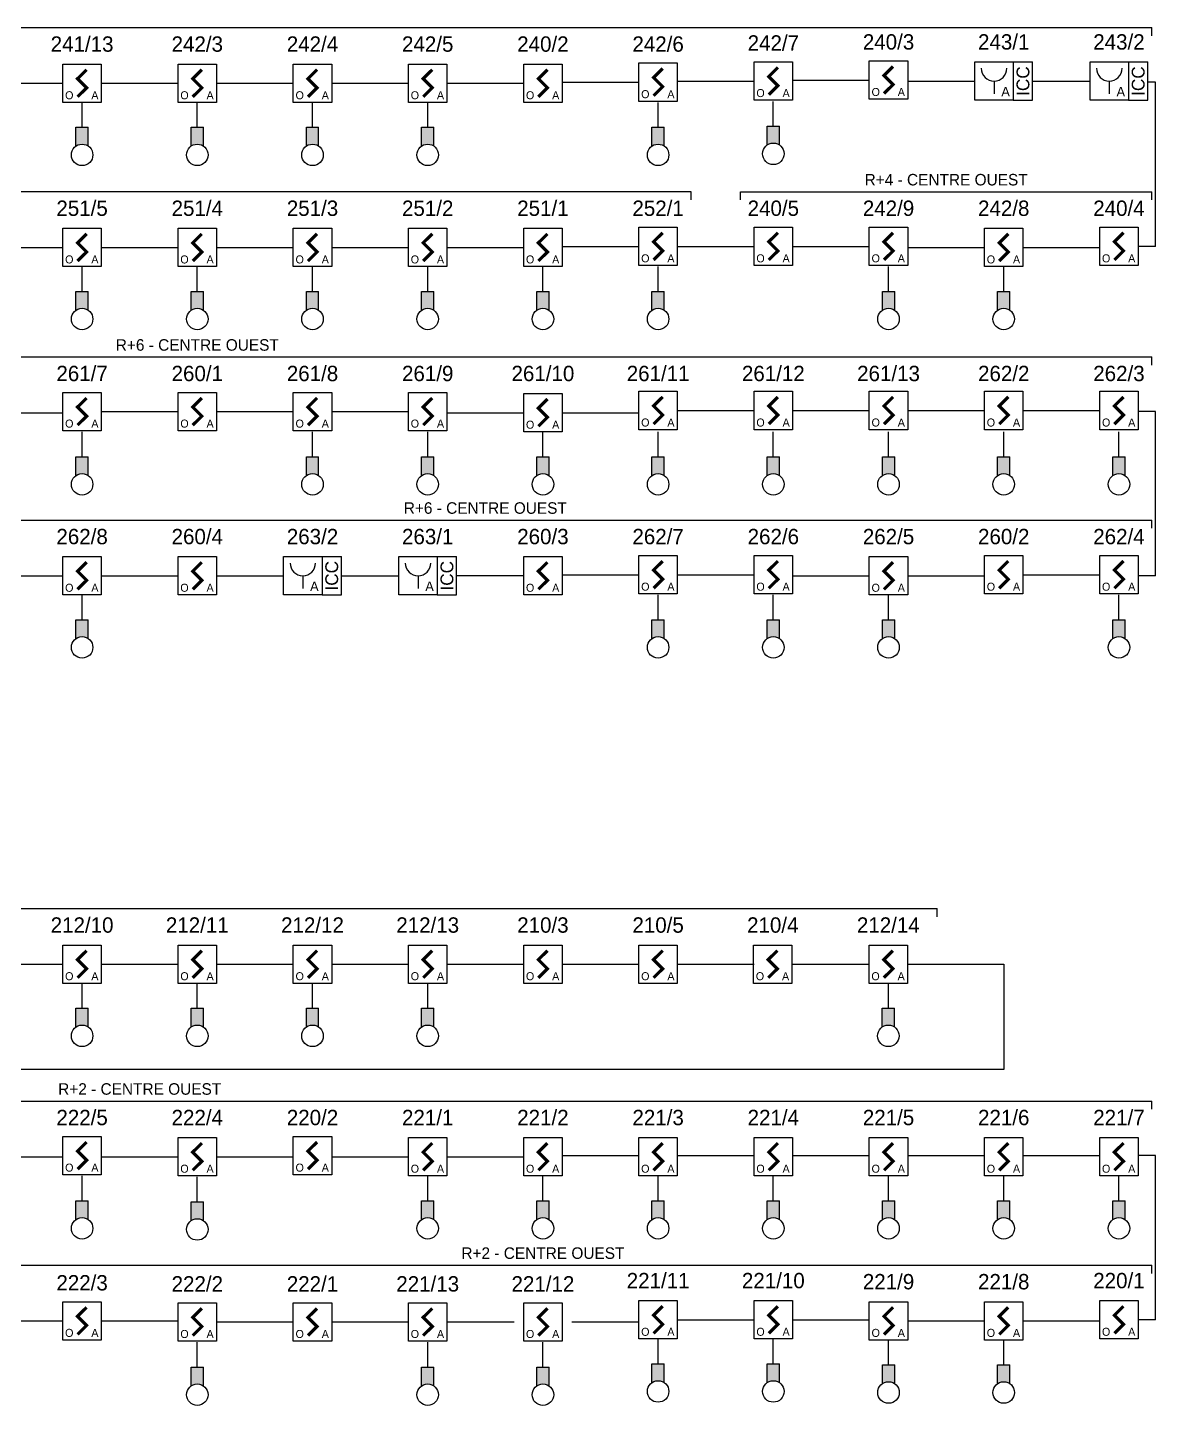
# Model space of a CAD drawing. Header units: millimetres. Extents: x 1942 to 3722, y 1044 to 1602.
# Drawn here: x 2736.2 to 2817, y 1213.7 to 1312.4 of the extents above; entities that cross this region are included whole.
import ezdxf
from ezdxf.enums import TextEntityAlignment as Align

# ---------------------------------------------------------------- set-up
doc = ezdxf.new("R2010")
doc.units = ezdxf.units.MM
for name, color, linetype in [('jcc-adressage', 6, 'Continuous'), ('JCC-CABLE1', 3, 'Continuous'), ('JCC-DECLENCHEUR MANUEL', 5, 'Continuous'), ('JCC-DECLENCHEUR MANUEL AVEC ISOLATEUR', 1, 'Continuous'), ('JCC-INDICATEUR ACTION', 1, 'Continuous'), ('JCC-LOCAUX', 130, 'Continuous'), ('JCC-NIVEAU', 4, 'Continuous')]:
    doc.layers.add(name, color=color, linetype=linetype)
doc.layers.add('JCC-OPTIQUE', color=1, linetype='Continuous', lineweight=25)
doc.styles.add('LOCAUX', font='romans.shx', dxfattribs={"width": 0.75})
doc.styles.add('TEXTE', font='romans.shx')

# ---------------------------------------------------------------- blocks, each defined once
blk = doc.blocks.new('voa')
blk.add_lwpolyline([(-3, 3), (3, 3), (3, -3), (-3, -3)], close=True)
at = {"const_width": 0.5}
blk.add_lwpolyline([(0.71, 2.12), (-0.71, 0.71), (0.71, -0.71), (-0.71, -2.12)], dxfattribs=at)
at = {"flags": 1}
for tag, p in [('SYMB_GRAPH', (0.67, 7.09)), ('SYMB_VIC', (0, 4.02)), ('SYMB_VISIODEF', (0, 1.25)), ('ADRESSE', (0, -1.5)), ('ZONE', (0, -1.5)), ('IA', (0.12, -0.63)), ('METIER', (0, -3)), ('CENTRALE', (0.44, -8.82)), ('VARIANTE', (0.67, -11.67))]:
    blk.add_attdef(tag, text='', height=2.5, dxfattribs=at).set_placement(p, align=Align.CENTER)
for tag, height, p in [('LIBELLE', 2.5, (0, 4)), ('TYPE', 1.25, (-2, -2.5)), ('TECH', 1.25, (2, -2.5)), ('LIBELLEZONE', 2.5, (0, -6.5))]:
    blk.add_attdef(tag, text='', height=height).set_placement(p, align=Align.CENTER)
blk = doc.blocks.new('indicateur action')
at = {"layer": 'JCC-INDICATEUR ACTION'}
blk.add_hatch(color=0, dxfattribs=at).paths.add_polyline_path([(0.8, -0.05, -0.315344), (-0.8, -0.05), (-0.8, -2.5), (0.8, -2.5)])
at = {"layer": 'JCC-INDICATEUR ACTION', "color": 0}
for p, q in [((-0.8, -0.05), (-0.8, -2.5)), ((0.8, -0.05), (0.8, -2.5)), ((0.8, -2.5), (-0.8, -2.5))]:
    blk.add_line(p, q, dxfattribs=at)
blk.add_circle((0, 1.1), 1.4, dxfattribs=at)
at = {"layer": 'jcc-adressage', "style": 'TEXTE'}
blk.add_attdef('ADRESSE', text='', height=3, dxfattribs=at).set_placement((0, 5), align=Align.MIDDLE)
at = {"layer": 'JCC-LOCAUX', "style": 'LOCAUX', "width": 0.75, "flags": 8}
for p in [(0, 13.75), (0, 11.25), (0, 8.75)]:
    blk.add_attdef('PIECE', text='', height=1.75, dxfattribs=at).set_placement(p, align=Align.MIDDLE)
blk = doc.blocks.new('déclencheur manuel avec isolateur')
at = {"layer": 'JCC-DECLENCHEUR MANUEL AVEC ISOLATEUR', "color": 0}
for p, q in [((2.5, 2.5), (5.02, 2.5)), ((5.02, -2.5), (5.02, 2.5)), ((0, 0), (0, -1.66)), ((2.5, -2.5), (5.02, -2.5))]:
    blk.add_line(p, q, dxfattribs=at)
blk.add_lwpolyline([(-2.5, 2.5), (2.5, 2.5), (2.5, -2.5), (-2.5, -2.5)], close=True, dxfattribs=at)
blk.add_arc((0, 1.66), 1.66, 180, 0, dxfattribs=at)
at = {"layer": 'jcc-adressage', "style": 'TEXTE'}
blk.add_attdef('ADRESSE', text='', height=3, dxfattribs=at).set_placement((0, 5), align=Align.MIDDLE)
at = {"layer": 'JCC-DECLENCHEUR MANUEL AVEC ISOLATEUR', "color": 0}
blk.add_text('ICC', height=1.668, rotation=90, dxfattribs=at).set_placement((3.76, 0), align=Align.MIDDLE_CENTER)
blk.add_text('A', height=1.25, dxfattribs=at).set_placement((1.5, -2), align=Align.CENTER)
at = {"layer": 'JCC-LOCAUX', "style": 'LOCAUX', "width": 0.85, "flags": 8}
for p in [(0, 13.75), (0, 11.25), (0, 8.75)]:
    blk.add_attdef('PIECE', text='', height=1.75, dxfattribs=at).set_placement(p, align=Align.MIDDLE)

msp = doc.modelspace()

# ---------------------------------------------------------------- linework, layer by layer
at = {"color": 3}
for points in [[(2799.216, 1245.284), (2806.088, 1245.284), (2806.088, 1237.753), (2667.264, 1237.753), (2667.215, 1231.501)], [(2790.965, 1245.284), (2796.425, 1245.284)]]:
    msp.add_lwpolyline(points, dxfattribs=at)
at = {"layer": 'JCC-CABLE1'}
for p, q in [((2733.215, 1308.362), (2738.715, 1308.362)), ((2741.465, 1308.362), (2746.965, 1308.362)), ((2749.715, 1308.362), (2755.215, 1308.362)), ((2757.965, 1308.362), (2763.465, 1308.362)), ((2766.215, 1308.362), (2771.715, 1308.362)), ((2774.465, 1308.44), (2779.965, 1308.44)), ((2782.715, 1308.518), (2788.215, 1308.518)), ((2790.965, 1308.595), (2796.465, 1308.595)), ((2799.215, 1308.518), (2804.023, 1308.518)), ((2808.158, 1308.518), (2812.273, 1308.518)), ((2816.954, 1308.44), (2816.408, 1308.44)), ((2816.954, 1296.685), (2816.954, 1308.44)), ((2740.09, 1305.213), (2740.09, 1306.987)), ((2748.34, 1305.213), (2748.34, 1306.987)), ((2756.59, 1305.213), (2756.59, 1306.987)), ((2764.84, 1305.213), (2764.84, 1306.987)), ((2781.34, 1305.213), (2781.34, 1306.987)), ((2789.59, 1305.29), (2789.59, 1307.065)), ((2733.215, 1296.607), (2738.715, 1296.607)), ((2741.465, 1296.607), (2746.965, 1296.607)), ((2749.715, 1296.607), (2755.215, 1296.607)), ((2757.965, 1296.607), (2763.465, 1296.607)), ((2766.215, 1296.607), (2771.715, 1296.607)), ((2774.465, 1296.685), (2779.965, 1296.685)), ((2782.715, 1296.685), (2788.215, 1296.685)), ((2790.965, 1296.685), (2796.465, 1296.685)), ((2799.215, 1296.607), (2804.715, 1296.607)), ((2807.465, 1296.607), (2812.965, 1296.607)), ((2816.954, 1296.685), (2815.715, 1296.685)), ((2740.09, 1293.458), (2740.09, 1295.232)), ((2748.34, 1293.458), (2748.34, 1295.232)), ((2756.59, 1293.458), (2756.59, 1295.232)), ((2764.84, 1293.458), (2764.84, 1295.232)), ((2773.09, 1293.458), (2773.09, 1295.232)), ((2781.34, 1293.458), (2781.34, 1295.232)), ((2797.84, 1293.458), (2797.84, 1295.232)), ((2806.09, 1293.458), (2806.09, 1295.232)), ((2733.215, 1284.775), (2738.715, 1284.775)), ((2741.465, 1284.853), (2746.965, 1284.853)), ((2749.715, 1284.853), (2755.215, 1284.853)), ((2757.965, 1284.853), (2763.465, 1284.853)), ((2766.215, 1284.775), (2771.715, 1284.775)), ((2774.465, 1284.775), (2779.965, 1284.775)), ((2782.715, 1284.93), (2788.215, 1284.93)), ((2790.965, 1284.93), (2796.465, 1284.93)), ((2799.215, 1284.93), (2804.715, 1284.93)), ((2807.465, 1284.93), (2812.965, 1284.93)), ((2816.954, 1284.853), (2815.715, 1284.853)), ((2816.954, 1273.098), (2816.954, 1284.853)), ((2740.09, 1281.625), (2740.09, 1283.4)), ((2756.59, 1281.625), (2756.59, 1283.4)), ((2764.84, 1281.625), (2764.84, 1283.4)), ((2773.09, 1281.625), (2773.09, 1283.4)), ((2781.34, 1281.625), (2781.34, 1283.4)), ((2789.59, 1281.625), (2789.59, 1283.4)), ((2797.84, 1281.625), (2797.84, 1283.4)), ((2806.09, 1281.625), (2806.09, 1283.4)), ((2814.34, 1281.625), (2814.34, 1283.4)), ((2733.215, 1273.098), (2738.715, 1273.098)), ((2741.465, 1273.098), (2746.965, 1273.098)), ((2749.715, 1273.098), (2754.523, 1273.098)), ((2758.658, 1273.098), (2762.773, 1273.098)), ((2771.715, 1273.098), (2766.908, 1273.098)), ((2774.465, 1273.176), (2779.965, 1273.176)), ((2782.715, 1273.176), (2788.215, 1273.176)), ((2790.965, 1273.098), (2796.465, 1273.098)), ((2799.215, 1273.098), (2804.715, 1273.098)), ((2807.465, 1273.176), (2812.965, 1273.176)), ((2816.954, 1273.098), (2815.715, 1273.098)), ((2740.09, 1269.948), (2740.09, 1271.723)), ((2781.34, 1269.948), (2781.34, 1271.723)), ((2789.59, 1269.948), (2789.59, 1271.723)), ((2797.84, 1269.948), (2797.84, 1271.723)), ((2814.34, 1269.948), (2814.34, 1271.723)), ((2733.215, 1245.284), (2738.715, 1245.284)), ((2741.465, 1245.284), (2746.965, 1245.284)), ((2749.715, 1245.284), (2755.215, 1245.284)), ((2757.965, 1245.284), (2763.465, 1245.284)), ((2766.215, 1245.284), (2771.715, 1245.284)), ((2774.465, 1245.284), (2779.965, 1245.284)), ((2782.715, 1245.284), (2788.215, 1245.284)), ((2740.09, 1242.134), (2740.09, 1243.909)), ((2748.34, 1242.134), (2748.34, 1243.909)), ((2756.59, 1242.134), (2756.59, 1243.909)), ((2764.84, 1242.134), (2764.84, 1243.909)), ((2797.826, 1242.134), (2797.826, 1243.909)), ((2733.215, 1231.501), (2738.715, 1231.501)), ((2741.465, 1231.501), (2746.965, 1231.501)), ((2749.715, 1231.501), (2755.215, 1231.501)), ((2757.965, 1231.501), (2763.465, 1231.501)), ((2766.215, 1231.501), (2771.715, 1231.501)), ((2774.465, 1231.579), (2779.965, 1231.579)), ((2782.715, 1231.579), (2788.215, 1231.579)), ((2790.965, 1231.579), (2796.465, 1231.579)), ((2799.215, 1231.579), (2804.715, 1231.579)), ((2807.465, 1231.579), (2812.965, 1231.579)), ((2816.954, 1231.579), (2815.715, 1231.579)), ((2816.954, 1219.824), (2816.954, 1231.579)), ((2740.09, 1228.351), (2740.09, 1230.126)), ((2748.34, 1228.274), (2748.34, 1230.048)), ((2764.84, 1228.351), (2764.84, 1230.126)), ((2773.09, 1228.351), (2773.09, 1230.126)), ((2781.34, 1228.351), (2781.34, 1230.126)), ((2789.59, 1228.351), (2789.59, 1230.126)), ((2797.84, 1228.351), (2797.84, 1230.126)), ((2806.09, 1228.351), (2806.09, 1230.126)), ((2814.34, 1228.351), (2814.34, 1230.126)), ((2733.215, 1219.746), (2738.715, 1219.746)), ((2741.465, 1219.746), (2746.965, 1219.746)), ((2749.715, 1219.668), (2755.215, 1219.668)), ((2757.965, 1219.668), (2763.465, 1219.668)), ((2766.215, 1219.668), (2771.023, 1219.668)), ((2775.158, 1219.668), (2779.965, 1219.668)), ((2782.715, 1219.824), (2788.215, 1219.824)), ((2790.965, 1219.824), (2796.465, 1219.824)), ((2799.215, 1219.746), (2804.715, 1219.746)), ((2807.465, 1219.746), (2812.965, 1219.746)), ((2816.954, 1219.824), (2815.715, 1219.824)), ((2781.34, 1216.674), (2781.34, 1218.449)), ((2789.59, 1216.674), (2789.59, 1218.449)), ((2748.34, 1216.441), (2748.34, 1218.215)), ((2764.84, 1216.441), (2764.84, 1218.215)), ((2773.09, 1216.441), (2773.09, 1218.215)), ((2797.84, 1216.597), (2797.84, 1218.371)), ((2806.09, 1216.597), (2806.09, 1218.371))]:
    msp.add_line(p, q, dxfattribs=at)
at = {"layer": 'JCC-NIVEAU'}
for p, q in [((2613.979, 1312.35), (2816.701, 1312.35)), ((2816.701, 1311.76), (2816.701, 1312.35)), ((2783.701, 1300.595), (2613.979, 1300.595)), ((2783.701, 1300.005), (2783.701, 1300.595)), ((2787.229, 1300.595), (2816.701, 1300.595)), ((2787.229, 1300.005), (2787.229, 1300.595)), ((2816.701, 1300.005), (2816.701, 1300.595)), ((2679.979, 1288.763), (2816.701, 1288.763)), ((2816.701, 1288.172), (2816.701, 1288.763)), ((2721.229, 1277.086), (2816.701, 1277.086)), ((2816.701, 1276.495), (2816.701, 1277.086)), ((2613.979, 1249.272), (2801.328, 1249.272)), ((2801.328, 1248.681), (2801.328, 1249.272)), ((2671.729, 1235.489), (2816.701, 1235.489)), ((2816.701, 1234.898), (2816.701, 1235.489)), ((2729.479, 1223.734), (2816.701, 1223.734)), ((2816.701, 1223.144), (2816.701, 1223.734))]:
    msp.add_line(p, q, dxfattribs=at)

# ---------------------------------------------------------------- block references
at = {"layer": 'JCC-DECLENCHEUR MANUEL', "xscale": 0.55, "yscale": 0.55, "zscale": 0.55}
for p in [(2805.398, 1308.518), (2813.648, 1308.518), (2755.898, 1273.098), (2764.148, 1273.098)]:
    msp.add_blockref('déclencheur manuel avec isolateur', p, dxfattribs=at)
at = {"layer": 'JCC-INDICATEUR ACTION', "xscale": 0.55, "yscale": 0.55, "zscale": 0.55, "rotation": 180}
for p in [(2789.59, 1303.915), (2740.09, 1303.838), (2748.34, 1303.838), (2756.59, 1303.838), (2764.84, 1303.838), (2781.34, 1303.838), (2740.09, 1292.083), (2748.34, 1292.083), (2756.59, 1292.083), (2764.84, 1292.083), (2773.09, 1292.083), (2781.34, 1292.083), (2797.84, 1292.083), (2806.09, 1292.083), (2740.09, 1280.25), (2756.59, 1280.25), (2764.84, 1280.25), (2773.09, 1280.25), (2781.34, 1280.25), (2789.59, 1280.25), (2797.84, 1280.25), (2806.09, 1280.25), (2814.34, 1280.25), (2740.09, 1268.573), (2781.34, 1268.573), (2789.59, 1268.573), (2797.84, 1268.573), (2814.34, 1268.573), (2740.09, 1240.759), (2748.34, 1240.759), (2756.59, 1240.759), (2764.84, 1240.759), (2797.826, 1240.759), (2740.09, 1226.976), (2764.84, 1226.976), (2773.09, 1226.976), (2781.34, 1226.976), (2789.59, 1226.976), (2797.84, 1226.976), (2806.09, 1226.976), (2814.34, 1226.976), (2748.34, 1226.899), (2781.34, 1215.299), (2789.59, 1215.299), (2797.84, 1215.222), (2806.09, 1215.222), (2748.34, 1215.066), (2764.84, 1215.066), (2773.09, 1215.066)]:
    msp.add_blockref('indicateur action', p, dxfattribs=at)
at = {"layer": 'JCC-OPTIQUE'}
for p, xscale, yscale, zscale in [((2740.09, 1308.362), 0.4583333333334167, 0.4583333333334167, 0.4583333333334167), ((2748.34, 1308.362), 0.4583333333334167, 0.4583333333334167, 0.4583333333334167), ((2756.59, 1308.362), 0.4583333333334167, 0.4583333333334167, 0.4583333333334167), ((2764.84, 1308.362), 0.4583333333332917, 0.4583333333332917, 0.4583333333332917), ((2773.09, 1308.362), 0.4583333333334167, 0.4583333333334167, 0.4583333333334167), ((2781.34, 1308.44), 0.4583333333334167, 0.4583333333334167, 0.4583333333334167), ((2789.59, 1308.518), 0.4583333333334167, 0.4583333333334167, 0.4583333333334167), ((2797.84, 1308.595), 0.4583333333334167, 0.4583333333334167, 0.4583333333334167), ((2740.09, 1296.607), 0.4583333333334167, 0.4583333333334167, 0.4583333333334167), ((2748.34, 1296.607), 0.4583333333334167, 0.4583333333334167, 0.4583333333334167), ((2756.59, 1296.607), 0.4583333333334167, 0.4583333333334167, 0.4583333333334167), ((2764.84, 1296.607), 0.4583333333332917, 0.4583333333332917, 0.4583333333332917), ((2773.09, 1296.607), 0.4583333333334167, 0.4583333333334167, 0.4583333333334167), ((2781.34, 1296.685), 0.4583333333334167, 0.4583333333334167, 0.4583333333334167), ((2789.59, 1296.685), 0.4583333333334167, 0.4583333333334167, 0.4583333333334167), ((2797.84, 1296.685), 0.4583333333332917, 0.4583333333332917, 0.4583333333332917), ((2806.09, 1296.607), 0.4583333333332917, 0.4583333333332917, 0.4583333333332917), ((2814.34, 1296.685), 0.4583333333332917, 0.4583333333332917, 0.4583333333332917), ((2740.09, 1284.853), 0.4583333333334167, 0.4583333333334167, 0.4583333333334167), ((2748.34, 1284.853), 0.4583333333334167, 0.4583333333334167, 0.4583333333334167), ((2756.59, 1284.853), 0.4583333333334167, 0.4583333333334167, 0.4583333333334167), ((2764.84, 1284.853), 0.4583333333334167, 0.4583333333334167, 0.4583333333334167), ((2773.09, 1284.775), 0.4583333333332917, 0.4583333333332917, 0.4583333333332917), ((2781.34, 1284.93), 0.4583333333334167, 0.4583333333334167, 0.4583333333334167), ((2789.59, 1284.93), 0.4583333333334167, 0.4583333333334167, 0.4583333333334167), ((2797.84, 1284.93), 0.4583333333332917, 0.4583333333332917, 0.4583333333332917), ((2806.09, 1284.93), 0.4583333333334167, 0.4583333333334167, 0.4583333333334167), ((2814.34, 1284.93), 0.4583333333332917, 0.4583333333332917, 0.4583333333332917), ((2740.09, 1273.098), 0.4583333333334167, 0.4583333333334167, 0.4583333333334167), ((2748.34, 1273.098), 0.4583333333334167, 0.4583333333334167, 0.4583333333334167), ((2773.09, 1273.098), 0.4583333333334167, 0.4583333333334167, 0.4583333333334167), ((2781.34, 1273.176), 0.4583333333334167, 0.4583333333334167, 0.4583333333334167), ((2789.59, 1273.176), 0.4583333333334167, 0.4583333333334167, 0.4583333333334167), ((2797.84, 1273.098), 0.4583333333332917, 0.4583333333332917, 0.4583333333332917), ((2806.09, 1273.176), 0.4583333333332917, 0.4583333333332917, 0.4583333333332917), ((2814.34, 1273.176), 0.4583333333332917, 0.4583333333332917, 0.4583333333332917), ((2740.09, 1245.284), 0.4583333333334167, 0.4583333333334167, 0.4583333333334167), ((2748.34, 1245.284), 0.4583333333334167, 0.4583333333334167, 0.4583333333334167), ((2756.59, 1245.284), 0.4583333333334167, 0.4583333333334167, 0.4583333333334167), ((2764.84, 1245.284), 0.4583333333334167, 0.4583333333334167, 0.4583333333334167), ((2773.09, 1245.284), 0.4583333333334167, 0.4583333333334167, 0.4583333333334167), ((2781.34, 1245.284), 0.4583333333334167, 0.4583333333334167, 0.4583333333334167), ((2789.551, 1245.284), 0.4583333333334167, 0.4583333333334167, 0.4583333333334167), ((2797.826, 1245.284), 0.4583333333334167, 0.4583333333334167, 0.4583333333334167), ((2740.09, 1231.579), 0.4583333333332917, 0.4583333333332917, 0.4583333333332917), ((2748.34, 1231.501), 0.4583333333332917, 0.4583333333332917, 0.4583333333332917), ((2756.59, 1231.579), 0.4583333333332917, 0.4583333333332917, 0.4583333333332917), ((2764.84, 1231.501), 0.4583333333334167, 0.4583333333334167, 0.4583333333334167), ((2773.09, 1231.501), 0.4583333333334167, 0.4583333333334167, 0.4583333333334167), ((2781.34, 1231.501), 0.4583333333334167, 0.4583333333334167, 0.4583333333334167), ((2789.59, 1231.501), 0.4583333333334167, 0.4583333333334167, 0.4583333333334167), ((2797.84, 1231.501), 0.4583333333334167, 0.4583333333334167, 0.4583333333334167), ((2806.09, 1231.501), 0.4583333333334167, 0.4583333333334167, 0.4583333333334167), ((2814.34, 1231.501), 0.4583333333334167, 0.4583333333334167, 0.4583333333334167), ((2740.09, 1219.746), 0.4583333333332917, 0.4583333333332917, 0.4583333333332917), ((2748.34, 1219.668), 0.4583333333332917, 0.4583333333332917, 0.4583333333332917), ((2756.59, 1219.668), 0.4583333333332917, 0.4583333333332917, 0.4583333333332917), ((2764.84, 1219.668), 0.4583333333334167, 0.4583333333334167, 0.4583333333334167), ((2773.09, 1219.668), 0.4583333333334167, 0.4583333333334167, 0.4583333333334167), ((2781.34, 1219.824), 0.4583333333334167, 0.4583333333334167, 0.4583333333334167), ((2789.59, 1219.824), 0.4583333333334167, 0.4583333333334167, 0.4583333333334167), ((2797.84, 1219.746), 0.4583333333334167, 0.4583333333334167, 0.4583333333334167), ((2806.09, 1219.746), 0.4583333333334167, 0.4583333333334167, 0.4583333333334167), ((2814.34, 1219.824), 0.4583333333334167, 0.4583333333334167, 0.4583333333334167)]:
    msp.add_blockref('voa', p, dxfattribs=dict(at, xscale=xscale, yscale=yscale, zscale=zscale)).add_auto_attribs({'TECH': 'A', 'TYPE': 'O'})

# ---------------------------------------------------------------- texts
at = {"layer": 'jcc-adressage'}
for s, p in [('241/13', (2740.09, 1311.19)), ('242/3', (2748.34, 1311.19)), ('242/4', (2756.59, 1311.19)), ('242/5', (2764.84, 1311.19)), ('240/2', (2773.09, 1311.19)), ('242/6', (2781.34, 1311.19)), ('242/7', (2789.59, 1311.268)), ('240/3', (2797.84, 1311.345)), ('243/1', (2806.09, 1311.345)), ('243/2', (2814.34, 1311.345)), ('251/5', (2740.09, 1299.435)), ('251/4', (2748.34, 1299.435)), ('251/3', (2756.59, 1299.435)), ('251/2', (2764.84, 1299.435)), ('251/1', (2773.09, 1299.435)), ('252/1', (2781.34, 1299.435)), ('240/5', (2789.59, 1299.435)), ('242/9', (2797.84, 1299.435)), ('242/8', (2806.09, 1299.435)), ('240/4', (2814.34, 1299.435)), ('261/7', (2740.09, 1287.603)), ('260/1', (2748.34, 1287.603)), ('261/8', (2756.59, 1287.603)), ('261/9', (2764.84, 1287.603)), ('261/10', (2773.09, 1287.603)), ('261/11', (2781.34, 1287.603)), ('261/12', (2789.59, 1287.603)), ('261/13', (2797.84, 1287.603)), ('262/2', (2806.09, 1287.603)), ('262/3', (2814.34, 1287.603)), ('262/8', (2740.09, 1275.926)), ('260/4', (2748.34, 1275.926)), ('263/2', (2756.59, 1275.926)), ('263/1', (2764.84, 1275.926)), ('260/3', (2773.09, 1275.926)), ('262/7', (2781.34, 1275.926)), ('262/6', (2789.59, 1275.926)), ('262/5', (2797.84, 1275.926)), ('260/2', (2806.09, 1275.926)), ('262/4', (2814.34, 1275.926)), ('212/10', (2740.09, 1248.111)), ('212/11', (2748.34, 1248.111)), ('212/12', (2756.59, 1248.111)), ('212/13', (2764.84, 1248.111)), ('210/3', (2773.09, 1248.111)), ('210/5', (2781.34, 1248.111)), ('210/4', (2789.551, 1248.111)), ('212/14', (2797.826, 1248.111)), ('222/5', (2740.09, 1234.329)), ('222/4', (2748.34, 1234.329)), ('220/2', (2756.59, 1234.329)), ('221/1', (2764.84, 1234.329)), ('221/2', (2773.09, 1234.329)), ('221/3', (2781.34, 1234.329)), ('221/4', (2789.59, 1234.329)), ('221/5', (2797.84, 1234.329)), ('221/6', (2806.09, 1234.329)), ('221/7', (2814.34, 1234.329)), ('222/3', (2740.09, 1222.496)), ('222/2', (2748.34, 1222.418)), ('222/1', (2756.59, 1222.418)), ('221/13', (2764.84, 1222.418)), ('221/12', (2773.09, 1222.418)), ('221/11', (2781.34, 1222.652)), ('221/10', (2789.59, 1222.652)), ('221/9', (2797.84, 1222.574)), ('221/8', (2806.09, 1222.574)), ('220/1', (2814.34, 1222.652))]:
    msp.add_text(s, height=1.1, dxfattribs=at).set_placement(p, align=Align.MIDDLE)
at = {"layer": 'JCC-NIVEAU'}
for s, p in [('R+4 - CENTRE OUEST', (2801.965, 1301.458)), ('R+6 - CENTRE OUEST', (2748.34, 1289.625)), ('R+6 - CENTRE OUEST', (2768.965, 1277.948)), ('R+2 - CENTRE OUEST', (2744.215, 1236.351)), ('R+2 - CENTRE OUEST', (2773.09, 1224.597))]:
    msp.add_text(s, height=0.825, dxfattribs=at).set_placement(p, align=Align.MIDDLE)

doc.saveas('drawing.dxf')
